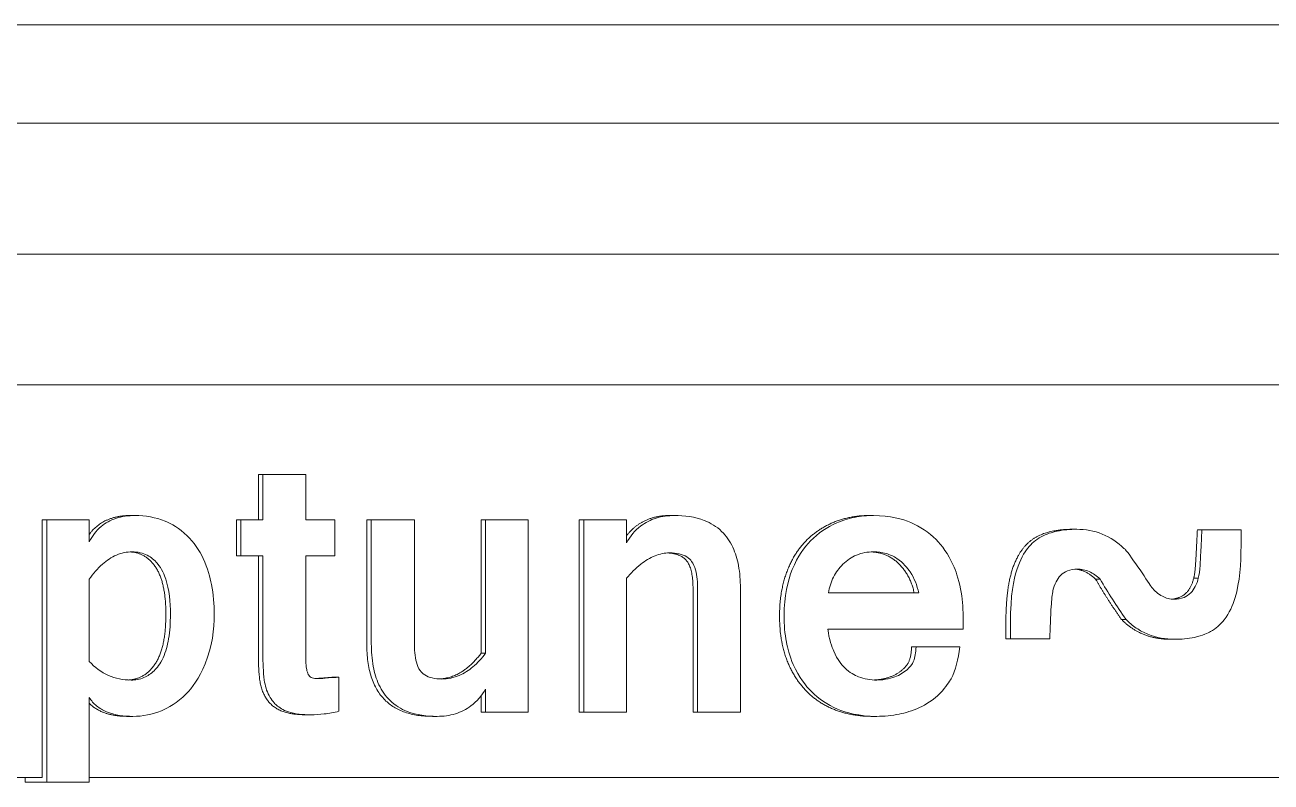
# Model space of a CAD drawing. Header units: inches. Extents: x 14 to 368, y 5 to 236.
# Drawn here: x 75.406 to 77.787, y 104.373 to 105.819 of the extents above; entities that cross this region are included whole.
import ezdxf

# ---------------------------------------------------------------- set-up
doc = ezdxf.new("R2010")
doc.units = ezdxf.units.IN
doc.header["$LTSCALE"] = 11
doc.header["$MEASUREMENT"] = 0
doc.layers.add('Visible (ANSI)', color=7, linetype='Continuous', lineweight=50)

msp = doc.modelspace()

# ---------------------------------------------------------------- linework, layer by layer
at = {"layer": 'Visible (ANSI)', "linetype": 'Continuous', "lineweight": 18}
for p, q in [((83.850551, 105.81876), (71.245012, 105.81876)), ((70.965304, 105.63126), (84.260209, 105.63126)), ((71.796236, 105.381225), (83.429278, 105.381225)), ((74.473682, 105.131225), (80.751832, 105.131225)), ((75.852074, 104.960172), (75.860756, 104.960172)), ((75.852074, 104.873634), (75.852074, 104.960172)), ((75.942491, 104.960172), (75.860756, 104.960172)), ((75.860756, 104.960172), (75.860756, 104.873634)), ((75.942491, 104.873634), (75.942491, 104.960172)), ((75.439126, 104.873634), (75.447808, 104.873634)), ((75.439126, 104.381225), (75.439126, 104.873634)), ((75.529045, 104.873634), (75.447808, 104.873634)), ((75.447808, 104.873634), (75.447808, 104.372622)), ((75.529045, 104.83163), (75.529045, 104.873634)), ((75.60758, 104.881731), (75.616262, 104.881731)), ((75.81021, 104.873634), (75.818892, 104.873634)), ((75.81021, 104.804808), (75.81021, 104.873634)), ((75.860756, 104.873634), (75.818892, 104.873634)), ((75.818892, 104.873634), (75.818892, 104.804808)), ((75.998311, 104.873634), (75.942491, 104.873634)), ((75.998311, 104.804808), (75.998311, 104.873634)), ((76.059189, 104.873634), (76.067872, 104.873634)), ((76.059189, 104.636792), (76.059189, 104.873634)), ((76.150105, 104.873634), (76.067872, 104.873634)), ((76.067872, 104.873634), (76.067872, 104.636792)), ((76.150105, 104.639322), (76.150105, 104.873634)), ((76.277482, 104.618573), (76.277482, 104.873634)), ((76.277482, 104.873634), (76.286164, 104.873634)), ((76.367401, 104.873634), (76.286164, 104.873634)), ((76.286164, 104.873634), (76.286164, 104.618573)), ((76.367401, 104.506225), (76.367401, 104.873634)), ((76.46516, 104.506225), (76.46516, 104.873634)), ((76.46516, 104.873634), (76.473842, 104.873634)), ((76.555079, 104.873634), (76.473842, 104.873634)), ((76.473842, 104.873634), (76.473842, 104.506225)), ((76.555079, 104.829605), (76.555079, 104.873634)), ((76.638099, 104.881731), (76.646782, 104.881731)), ((77.018653, 104.881731), (77.027335, 104.881731)), ((77.406681, 104.855415), (77.415364, 104.855415)), ((77.645906, 104.854403), (77.654588, 104.854403)), ((77.729346, 104.854403), (77.654588, 104.854403)), ((77.729346, 104.824545), (77.729346, 104.854403)), ((75.81021, 104.804808), (75.818892, 104.804808)), ((75.818892, 104.804808), (75.860756, 104.804808)), ((75.852074, 104.617561), (75.852074, 104.804808)), ((75.860756, 104.804808), (75.860756, 104.617561)), ((75.942491, 104.61503), (75.942491, 104.804808)), ((75.942491, 104.804808), (75.998311, 104.804808)), ((75.529045, 104.602885), (75.529045, 104.760273)), ((76.555079, 104.506225), (76.555079, 104.761792)), ((77.451536, 104.760273), (77.460218, 104.760273)), ((77.638929, 104.762298), (77.647611, 104.762298)), ((76.682456, 104.506225), (76.682456, 104.740537)), ((76.691138, 104.740537), (76.691138, 104.506225)), ((76.772873, 104.506225), (76.772873, 104.743067)), ((77.113555, 104.733958), (76.941114, 104.733958)), ((77.198281, 104.664626), (77.198281, 104.689423)), ((77.280092, 104.646407), (77.280092, 104.676771)), ((77.288774, 104.676771), (77.288774, 104.646407)), ((77.500876, 104.68335), (77.509559, 104.68335)), ((76.940118, 104.664626), (77.198281, 104.664626)), ((77.099889, 104.630719), (77.108572, 104.630719)), ((77.191802, 104.630719), (77.108572, 104.630719)), ((77.280092, 104.646407), (77.288774, 104.646407)), ((77.288774, 104.646407), (77.36403, 104.646407)), ((77.594074, 104.645395), (77.602756, 104.645395)), ((76.277482, 104.618573), (76.286164, 104.618573)), ((75.997104, 104.573026), (76.005786, 104.573026)), ((76.005786, 104.507743), (76.005786, 104.573026)), ((75.529045, 104.372622), (75.529045, 104.534059)), ((76.277482, 104.506225), (76.277482, 104.537418)), ((76.286164, 104.550253), (76.286164, 104.506225)), ((75.603593, 104.498128), (75.612275, 104.498128)), ((75.943278, 104.501164), (75.951961, 104.501164)), ((76.184782, 104.498128), (76.193465, 104.498128)), ((76.277482, 104.506225), (76.286164, 104.506225)), ((76.286164, 104.506225), (76.367401, 104.506225)), ((76.46516, 104.506225), (76.473842, 104.506225)), ((76.473842, 104.506225), (76.555079, 104.506225)), ((76.682456, 104.506225), (76.691138, 104.506225)), ((76.691138, 104.506225), (76.772873, 104.506225)), ((77.024633, 104.498128), (77.033316, 104.498128)), ((75.439126, 104.381225), (74.473682, 104.381225)), ((75.406567, 104.372622), (75.406567, 104.381225)), ((75.406567, 104.372622), (75.447808, 104.372622)), ((75.447808, 104.372622), (75.529045, 104.372622)), ((80.751832, 104.381225), (75.529045, 104.381225))]:
    msp.add_line(p, q, dxfattribs=at)
for points, degree, knots in [([(75.616262, 104.881731), (75.603967, 104.881731), (75.591609, 104.880219), (75.569508, 104.872926), (75.560021, 104.867767), (75.542157, 104.852627), (75.534778, 104.842713), (75.529045, 104.83163)], 3, [-0.275184465, -0.275184465, -0.275184465, -0.275184465, -0.180024512, -0.180024512, -0.095399098, -0.095399098, 0, 0, 0, 0]), ([(75.767771, 104.692966), (75.767771, 104.712049), (75.766191, 104.731141), (75.759936, 104.763182), (75.755499, 104.780979), (75.73915, 104.81571), (75.72899, 104.830652), (75.701164, 104.857679), (75.685768, 104.865944), (75.655834, 104.878498), (75.636231, 104.881731), (75.616262, 104.881731)], 3, [-0.558955892, -0.558955892, -0.558955892, -0.558955892, -0.427301963, -0.427301963, -0.333627639, -0.333627639, -0.250557772, -0.250557772, -0.154511048, -0.154511048, 0, 0, 0, 0]), ([(76.646782, 104.881731), (76.634932, 104.881731), (76.623122, 104.88027), (76.601248, 104.873448), (76.591534, 104.868495), (76.571372, 104.853067), (76.562321, 104.842023), (76.555079, 104.829605)], 3, [-0.286997863, -0.286997863, -0.286997863, -0.286997863, -0.195305384, -0.195305384, -0.109970073, -0.109970073, 0, 0, 0, 0]), ([(76.772873, 104.743067), (76.772873, 104.757388), (76.771864, 104.772001), (76.767016, 104.798135), (76.763559, 104.810041), (76.753069, 104.832544), (76.746068, 104.842804), (76.727461, 104.860729), (76.716286, 104.867527), (76.685915, 104.8793), (76.666058, 104.881731), (76.646782, 104.881731)], 3, [-0.549838036, -0.549838036, -0.549838036, -0.549838036, -0.440760651, -0.440760651, -0.347374274, -0.347374274, -0.251258835, -0.251258835, -0.149149172, -0.149149172, 0, 0, 0, 0]), ([(77.027335, 104.881731), (77.01502, 104.881731), (77.002773, 104.880618), (76.977568, 104.875549), (76.966467, 104.871747), (76.938098, 104.859347), (76.921346, 104.848033), (76.895335, 104.821364), (76.882225, 104.804119), (76.86335, 104.756895), (76.856389, 104.728563), (76.856389, 104.689929)], 3, [-1.49193162, -1.49193162, -1.49193162, -1.49193162, -1.29030138, -1.29030138, -1.0712515, -1.0712515, -0.64119148, -0.64119148, -0.29439022, -0.29439022, 0, 0, 0, 0]), ([(77.198281, 104.689423), (77.198281, 104.706899), (77.196867, 104.724429), (77.189571, 104.761977), (77.183895, 104.776865), (77.169763, 104.808616), (77.157923, 104.824308), (77.132704, 104.849946), (77.116484, 104.860694), (77.082255, 104.874984), (77.059281, 104.881731), (77.027335, 104.881731)], 3, [-0.953742878, -0.953742878, -0.953742878, -0.953742878, -0.864238922, -0.864238922, -0.757751945, -0.757751945, -0.52950742, -0.52950742, -0.247180323, -0.247180323, 0, 0, 0, 0]), ([(77.415364, 104.855415), (77.402925, 104.855415), (77.390292, 104.854414), (77.368115, 104.849778), (77.357447, 104.846561), (77.337547, 104.835622), (77.329083, 104.828366), (77.315148, 104.810815), (77.307095, 104.797547), (77.295197, 104.759985), (77.288774, 104.73004), (77.288774, 104.676771)], 3, [-2.38343253, -2.38343253, -2.38343253, -2.38343253, -1.8060438, -1.8060438, -1.33277788, -1.33277788, -0.86133468, -0.86133468, -0.40590851, -0.40590851, 0, 0, 0, 0]), ([(77.505571, 104.818978), (77.493522, 104.830724), (77.479851, 104.840036), (77.448666, 104.852633), (77.43222, 104.855415), (77.415364, 104.855415)], 3, [-0.259669604, -0.259669604, -0.259669604, -0.259669604, -0.130428825, -0.130428825, 0, 0, 0, 0]), ([(77.654588, 104.854403), (77.652292, 104.806009), (77.651358, 104.791503), (77.650295, 104.777286), (77.649255, 104.768306), (77.647611, 104.762298)], 3, [-0.0733444233, -0.0733444233, -0.0733444233, -0.0733444233, -0.047519074, -0.047519074, 0, 0, 0, 0]), ([(77.5584, 104.744585), (77.555141, 104.749583), (77.519456, 104.80428), (77.507448, 104.817462), (77.506696, 104.818221), (77.505931, 104.818786), (77.505743, 104.818908), (77.505571, 104.818978)], 3, [-0.0812338479, -0.0812338479, -0.0812338479, -0.0812338479, -0.0063211266, -0.0063211266, -0.0014322504, -0.0014322504, 0, 0, 0, 0]), ([(77.602756, 104.645395), (77.615283, 104.645395), (77.628031, 104.64641), (77.656265, 104.652423), (77.666233, 104.657426), (77.681165, 104.665767), (77.689884, 104.673368), (77.706877, 104.695064), (77.713486, 104.709768), (77.726794, 104.754146), (77.729346, 104.789657), (77.729346, 104.824545)], 3, [-0.589636819, -0.589636819, -0.589636819, -0.589636819, -0.553532833, -0.553532833, -0.506526146, -0.506526146, -0.40328783, -0.40328783, -0.265842047, -0.265842047, 0, 0, 0, 0]), ([(75.529045, 104.760273), (75.536349, 104.770597), (75.544698, 104.780511), (75.562229, 104.795995), (75.571184, 104.802049), (75.590742, 104.810315), (75.600806, 104.812399), (75.611278, 104.812399)], 3, [-0.260849088, -0.260849088, -0.260849088, -0.260849088, -0.163914804, -0.163914804, -0.081029131, -0.081029131, 0, 0, 0, 0]), ([(75.67536, 104.692966), (75.67536, 104.753188), (75.637737, 104.810493), (75.606899, 104.812276)], 2, [0, 0, 0, 1, 1.93563783, 1.93563783, 1.93563783]), ([(75.611278, 104.812399), (75.616361, 104.812399), (75.62142, 104.8119), (75.63108, 104.809701), (75.635592, 104.808088), (75.647208, 104.802137), (75.653455, 104.796916), (75.667835, 104.779918), (75.672628, 104.768056), (75.681809, 104.74028), (75.684043, 104.716601), (75.684043, 104.692966)], 3, [-0.343912155, -0.343912155, -0.343912155, -0.343912155, -0.317867105, -0.317867105, -0.293187958, -0.293187958, -0.251194999, -0.251194999, -0.180100274, -0.180100274, 0, 0, 0, 0]), ([(76.555079, 104.761792), (76.563335, 104.771488), (76.572525, 104.780829), (76.590901, 104.795254), (76.600079, 104.800962), (76.618911, 104.808408), (76.628201, 104.810375), (76.637811, 104.810375)], 3, [-0.254147783, -0.254147783, -0.254147783, -0.254147783, -0.156374809, -0.156374809, -0.074354364, -0.074354364, 0, 0, 0, 0]), ([(76.682456, 104.740537), (76.682456, 104.78001), (76.659068, 104.80909), (76.633899, 104.810266)], 2, [0, 0, 0, 1, 1.91541644, 1.91541644, 1.91541644]), ([(76.637811, 104.810375), (76.643901, 104.810375), (76.650175, 104.809869), (76.661215, 104.807302), (76.666183, 104.805446), (76.67488, 104.799883), (76.677747, 104.796831), (76.683183, 104.789484), (76.685487, 104.783713), (76.690135, 104.766975), (76.691138, 104.753646), (76.691138, 104.740537)], 3, [-0.243715019, -0.243715019, -0.243715019, -0.243715019, -0.209104446, -0.209104446, -0.179401679, -0.179401679, -0.150757457, -0.150757457, -0.099891353, -0.099891353, 0, 0, 0, 0]), ([(76.941114, 104.733958), (76.942924, 104.744524), (76.946044, 104.754745), (76.95545, 104.773417), (76.961386, 104.781528), (76.976601, 104.796403), (76.985146, 104.802108), (77.004931, 104.810454), (77.015981, 104.812399), (77.027335, 104.812399)], 3, [-0.311667492, -0.311667492, -0.311667492, -0.311667492, -0.237050543, -0.237050543, -0.16576507, -0.16576507, -0.087852602, -0.087852602, 0, 0, 0, 0]), ([(77.104873, 104.733958), (77.097896, 104.767864), (77.053552, 104.810934), (77.022999, 104.812303)], 2, [0, 0, 0, 1, 1.93423517, 1.93423517, 1.93423517]), ([(77.027335, 104.812399), (77.035418, 104.812399), (77.043428, 104.81142), (77.058639, 104.807044), (77.06559, 104.803833), (77.084049, 104.79155), (77.092347, 104.781153), (77.105347, 104.761833), (77.110597, 104.748332), (77.113555, 104.733958)], 3, [-0.251457438, -0.251457438, -0.251457438, -0.251457438, -0.21404187, -0.21404187, -0.178283825, -0.178283825, -0.111899249, -0.111899249, 0, 0, 0, 0]), ([(77.370011, 104.738512), (77.371394, 104.744199), (77.373296, 104.749863), (77.378215, 104.759597), (77.381055, 104.76379), (77.388342, 104.771168), (77.392661, 104.774074), (77.403524, 104.778543), (77.409928, 104.779504), (77.416361, 104.779504)], 3, [-0.174010342, -0.174010342, -0.174010342, -0.174010342, -0.129365784, -0.129365784, -0.090658973, -0.090658973, -0.049771795, -0.049771795, 0, 0, 0, 0]), ([(77.416361, 104.779504), (77.420243, 104.779504), (77.424085, 104.779108), (77.431723, 104.777489), (77.435438, 104.776274), (77.446897, 104.77125), (77.453941, 104.766181), (77.460218, 104.760273)], 3, [-0.126574619, -0.126574619, -0.126574619, -0.126574619, -0.096544816, -0.096544816, -0.066224916, -0.066224916, 0, 0, 0, 0]), ([(77.460218, 104.760273), (77.467646, 104.747247), (77.475428, 104.734425), (77.49188, 104.708776), (77.500576, 104.695953), (77.509559, 104.68335)], 3, [-0.23324276, -0.23324276, -0.23324276, -0.23324276, -0.118545851, -0.118545851, 0, 0, 0, 0]), ([(77.597256, 104.721988), (77.612084, 104.723129), (77.633945, 104.741549), (77.638929, 104.762298)], 2, [0.13344725, 0.13344725, 0.13344725, 1, 2, 2, 2]), ([(77.647611, 104.762298), (77.646267, 104.756701), (77.644413, 104.751107), (77.639621, 104.741557), (77.636857, 104.737454), (77.629661, 104.730207), (77.625257, 104.727305), (77.614326, 104.722799), (77.607813, 104.721812), (77.601261, 104.721812)], 3, [-0.172747525, -0.172747525, -0.172747525, -0.172747525, -0.128926767, -0.128926767, -0.091254657, -0.091254657, -0.050695576, -0.050695576, 0, 0, 0, 0]), ([(77.36403, 104.646407), (77.364536, 104.665277), (77.365341, 104.688984), (77.367447, 104.720486), (77.368542, 104.731988), (77.370011, 104.738512)], 3, [-0.129093531, -0.129093531, -0.129093531, -0.129093531, -0.050994454, -0.050994454, 0, 0, 0, 0]), ([(77.601261, 104.721812), (77.597444, 104.721812), (77.593686, 104.722285), (77.586187, 104.72421), (77.582555, 104.725661), (77.571194, 104.731697), (77.564311, 104.737833), (77.5584, 104.744585)], 3, [-0.128632551, -0.128632551, -0.128632551, -0.128632551, -0.099126524, -0.099126524, -0.068837122, -0.068837122, 0, 0, 0, 0]), ([(75.603941, 104.56756), (75.635178, 104.569212), (75.67536, 104.628694), (75.67536, 104.692966)], 2, [0.05723941, 0.05723941, 0.05723941, 1, 2, 2, 2]), ([(75.684043, 104.692966), (75.684043, 104.677445), (75.683138, 104.661226), (75.678524, 104.633773), (75.675291, 104.621335), (75.664534, 104.598082), (75.658088, 104.590451), (75.647131, 104.579717), (75.640737, 104.575288), (75.625616, 104.568913), (75.617313, 104.56746), (75.608786, 104.56746)], 3, [-0.302907609, -0.302907609, -0.302907609, -0.302907609, -0.236448124, -0.236448124, -0.183771951, -0.183771951, -0.126677605, -0.126677605, -0.065974246, -0.065974246, 0, 0, 0, 0]), ([(75.612275, 104.498128), (75.631149, 104.498128), (75.649405, 104.501523), (75.680031, 104.514433), (75.697262, 104.524024), (75.725291, 104.5527), (75.739212, 104.570438), (75.764126, 104.631878), (75.767771, 104.664913), (75.767771, 104.692966)], 3, [-1.00371193, -1.00371193, -1.00371193, -1.00371193, -0.65582579, -0.65582579, -0.39249245, -0.39249245, -0.21376441, -0.21376441, 0, 0, 0, 0]), ([(76.856389, 104.689929), (76.856389, 104.673166), (76.85768, 104.656275), (76.862878, 104.628932), (76.866589, 104.613815), (76.884904, 104.572068), (76.89812, 104.556118), (76.92266, 104.531239), (76.93956, 104.520042), (76.974872, 104.505362), (76.999039, 104.498128), (77.033316, 104.498128)], 3, [-1.15207317, -1.15207317, -1.15207317, -1.15207317, -0.93289171, -0.93289171, -0.78803686, -0.78803686, -0.5752915, -0.5752915, -0.26521632, -0.26521632, 0, 0, 0, 0]), ([(77.509559, 104.68335), (77.515571, 104.677162), (77.522107, 104.671592), (77.536165, 104.662004), (77.543526, 104.658049), (77.567709, 104.6482), (77.585077, 104.645395), (77.602756, 104.645395)], 3, [-0.267811712, -0.267811712, -0.267811712, -0.267811712, -0.201580456, -0.201580456, -0.136795366, -0.136795366, 0, 0, 0, 0]), ([(77.033316, 104.56746), (77.021479, 104.56746), (77.009748, 104.569219), (76.99149, 104.576423), (76.981896, 104.581352), (76.966352, 104.59655), (76.958268, 104.605831), (76.948109, 104.629726), (76.941664, 104.646304), (76.940118, 104.664626)], 3, [-1.96156648, -1.96156648, -1.96156648, -1.96156648, -1.05825772, -1.05825772, -0.46701751, -0.46701751, -0.14011971, -0.14011971, 0, 0, 0, 0]), ([(76.067872, 104.636792), (76.067872, 104.62244), (76.068881, 104.607792), (76.073734, 104.581609), (76.077193, 104.569682), (76.087678, 104.547184), (76.094662, 104.536939), (76.113209, 104.519057), (76.124337, 104.512278), (76.154559, 104.50055), (76.174296, 104.498128), (76.193465, 104.498128)], 3, [-0.548827562, -0.548827562, -0.548827562, -0.548827562, -0.439512351, -0.439512351, -0.34598462, -0.34598462, -0.250058124, -0.250058124, -0.148318491, -0.148318491, 0, 0, 0, 0]), ([(76.202436, 104.569484), (76.196267, 104.569484), (76.189898, 104.570012), (76.178963, 104.572671), (76.174173, 104.574523), (76.166049, 104.579848), (76.163259, 104.582732), (76.157866, 104.590111), (76.155637, 104.595836), (76.151082, 104.612555), (76.150105, 104.62608), (76.150105, 104.639322)], 3, [-0.253422966, -0.253422966, -0.253422966, -0.253422966, -0.213493453, -0.213493453, -0.180698068, -0.180698068, -0.150977621, -0.150977621, -0.100904321, -0.100904321, 0, 0, 0, 0]), ([(77.028828, 104.567546), (77.040616, 104.568032), (77.065501, 104.575051), (77.086433, 104.589221), (77.098892, 104.608452), (77.099889, 104.630719)], 2, [0.15071516, 0.15071516, 0.15071516, 1, 2, 3, 4, 4, 4]), ([(77.033316, 104.498128), (77.047817, 104.498128), (77.062238, 104.499466), (77.087601, 104.504711), (77.101296, 104.508523), (77.126625, 104.5204), (77.141349, 104.528785), (77.165963, 104.554136), (77.172451, 104.564948), (77.184165, 104.586438), (77.189235, 104.607552), (77.191802, 104.630719)], 3, [-0.510586724, -0.510586724, -0.510586724, -0.510586724, -0.395857325, -0.395857325, -0.305816844, -0.305816844, -0.233792858, -0.233792858, -0.177640706, -0.177640706, 0, 0, 0, 0]), ([(77.108572, 104.630719), (77.108086, 104.619879), (77.106636, 104.610453), (77.103381, 104.602586), (77.100945, 104.596816), (77.088119, 104.58385), (77.080285, 104.578739), (77.062616, 104.571265), (77.049457, 104.56746), (77.033316, 104.56746)], 3, [-1.35675121, -1.35675121, -1.35675121, -1.35675121, -0.38738366, -0.38738366, -0.25082013, -0.25082013, -0.12489258, -0.12489258, 0, 0, 0, 0]), ([(75.860756, 104.617561), (75.860756, 104.600718), (75.861213, 104.583795), (75.864829, 104.556851), (75.867693, 104.546976), (75.877592, 104.528305), (75.883213, 104.522611), (75.891948, 104.51499), (75.898976, 104.510229), (75.922035, 104.502576), (75.937026, 104.501164), (75.951961, 104.501164)], 3, [-0.456376523, -0.456376523, -0.456376523, -0.456376523, -0.347954157, -0.347954157, -0.281330285, -0.281330285, -0.211467672, -0.211467672, -0.115556849, -0.115556849, 0, 0, 0, 0]), ([(75.965417, 104.570496), (75.961888, 104.570496), (75.958264, 104.570519), (75.953477, 104.571948), (75.952218, 104.572658), (75.950079, 104.57442), (75.949057, 104.575519), (75.946902, 104.578731), (75.945806, 104.581748), (75.943681, 104.590381), (75.942491, 104.598135), (75.942491, 104.61503)], 3, [-0.460292219, -0.460292219, -0.460292219, -0.460292219, -0.324637621, -0.324637621, -0.26853254, -0.26853254, -0.218737319, -0.218737319, -0.128741654, -0.128741654, 0, 0, 0, 0]), ([(76.286164, 104.618573), (76.278989, 104.60915), (76.270908, 104.600219), (76.253939, 104.585987), (76.24527, 104.580365), (76.225125, 104.571779), (76.214008, 104.569484), (76.202436, 104.569484)], 3, [-0.259852508, -0.259852508, -0.259852508, -0.259852508, -0.169044662, -0.169044662, -0.089539798, -0.089539798, 0, 0, 0, 0]), ([(75.608786, 104.56746), (75.601326, 104.56746), (75.593919, 104.568163), (75.579483, 104.571146), (75.572587, 104.573356), (75.551907, 104.582543), (75.539705, 104.591742), (75.529045, 104.602885)], 3, [-0.23235467, -0.23235467, -0.23235467, -0.23235467, -0.174633939, -0.174633939, -0.118377074, -0.118377074, 0, 0, 0, 0]), ([(75.962244, 104.570555), (75.967255, 104.570669), (75.977169, 104.571508), (75.997104, 104.573026)], 2, [0.3423344, 0.3423344, 0.3423344, 1, 2, 2, 2]), ([(76.005786, 104.573026), (76.001922, 104.572732), (75.985682, 104.571494), (75.978205, 104.570861), (75.973962, 104.570496), (75.965417, 104.570496)], 3, [-0.296822188, -0.296822188, -0.296822188, -0.296822188, -0.06611673, -0.06611673, 0, 0, 0, 0]), ([(75.529045, 104.534059), (75.532906, 104.528007), (75.53758, 104.522693), (75.54879, 104.513419), (75.555145, 104.509714), (75.577567, 104.500242), (75.595382, 104.498128), (75.612275, 104.498128)], 3, [-0.242357309, -0.242357309, -0.242357309, -0.242357309, -0.187522898, -0.187522898, -0.130708149, -0.130708149, 0, 0, 0, 0]), ([(76.193465, 104.498128), (76.205385, 104.498128), (76.217266, 104.499582), (76.239289, 104.506363), (76.249089, 104.511287), (76.269531, 104.526686), (76.278758, 104.53776), (76.286164, 104.550253)], 3, [-0.289149274, -0.289149274, -0.289149274, -0.289149274, -0.196914302, -0.196914302, -0.111111337, -0.111111337, 0, 0, 0, 0]), ([(75.951961, 104.501164), (75.960613, 104.501164), (75.969287, 104.501759), (75.987241, 104.503953), (75.996583, 104.505648), (76.005786, 104.507743)], 3, [-0.13991373, -0.13991373, -0.13991373, -0.13991373, -0.072976112, -0.072976112, 0, 0, 0, 0])]:
    msp.add_open_spline(points, degree=degree, knots=knots, dxfattribs=at)
for points in [[(75.529045, 104.845684), (75.555583, 104.881731), (75.60758, 104.881731)], [(76.555079, 104.842613), (76.584995, 104.881731), (76.638099, 104.881731)], [(76.847707, 104.689929), (76.847707, 104.733958), (76.872128, 104.804808), (76.917481, 104.854403), (76.981274, 104.881731), (77.018653, 104.881731)], [(77.280092, 104.676771), (77.280092, 104.724848), (77.294047, 104.79165), (77.324448, 104.836184), (77.37329, 104.855415), (77.406681, 104.855415)], [(77.638929, 104.762298), (77.641421, 104.771407), (77.643912, 104.812399), (77.645906, 104.854403)], [(77.451536, 104.760273), (77.432964, 104.777752), (77.411922, 104.779344)], [(77.500876, 104.68335), (77.473465, 104.721812), (77.451536, 104.760273)], [(77.024633, 104.498128), (76.985261, 104.498128), (76.919972, 104.523937), (76.873124, 104.574039), (76.847707, 104.644383), (76.847707, 104.689929)], [(77.594074, 104.645395), (77.537757, 104.645395), (77.500876, 104.68335)], [(76.184782, 104.498128), (76.059189, 104.498128), (76.059189, 104.636792)], [(75.943278, 104.501164), (75.913375, 104.501164), (75.877492, 104.516346), (75.857058, 104.547723), (75.852074, 104.589727), (75.852074, 104.617561)], [(76.197908, 104.569583), (76.241785, 104.571694), (76.277482, 104.618573)], [(75.603593, 104.498128), (75.553341, 104.498128), (75.529045, 104.523078)]]:
    msp.add_open_spline(points, degree=2, dxfattribs=at)

doc.saveas('drawing.dxf')
